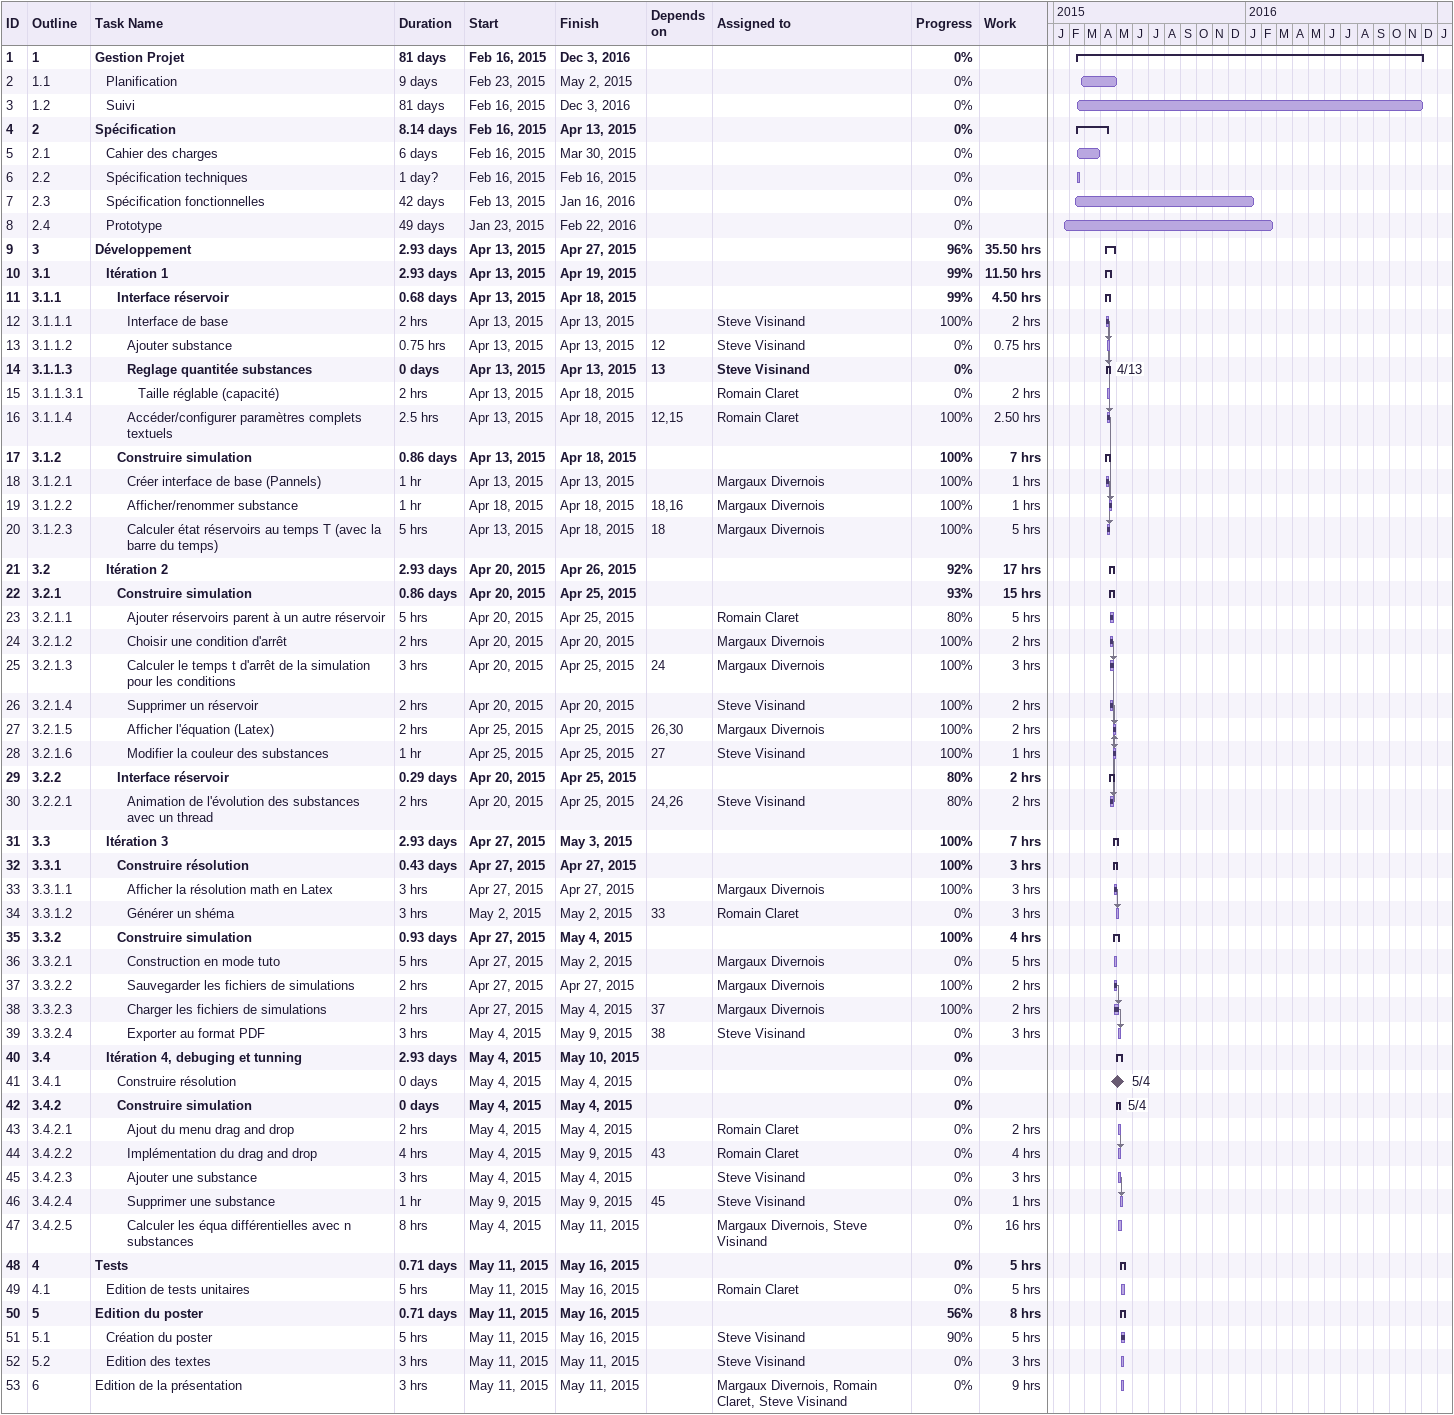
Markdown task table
| ID | WBS | Task | Duration | Start | Finish | Predecessors | Resources | % complete | Work (h) |
|---|---|---|---|---|---|---|---|---|---|
| 1 | 1 | **Gestion Projet** | 81d | 2015-02-16 | 2016-12-03 |  |  | 0 |  |
| 2 | 1.1 | Planification | 9d | 2015-02-23 | 2015-05-02 |  |  | 0 |  |
| 3 | 1.2 | Suivi | 81d | 2015-02-16 | 2016-12-03 |  |  | 0 |  |
| 4 | 2 | **Spécification** | 8.14d | 2015-02-16 | 2015-04-13 |  |  | 0 |  |
| 5 | 2.1 | Cahier des charges | 6d | 2015-02-16 | 2015-03-30 |  |  | 0 |  |
| 6 | 2.2 | Spécification techniques | 1d? | 2015-02-16 | 2015-02-16 |  |  | 0 |  |
| 7 | 2.3 | Spécification fonctionnelles | 42d | 2015-02-13 | 2016-01-16 |  |  | 0 |  |
| 8 | 2.4 | Prototype | 49d | 2015-01-23 | 2016-02-22 |  |  | 0 |  |
| 9 | 3 | **Développement** | 2.93d | 2015-04-13 | 2015-04-27 |  |  | 96 | 35.50 |
| 10 | 3.1 | **Itération 1** | 2.93d | 2015-04-13 | 2015-04-19 |  |  | 99 | 11.50 |
| 11 | 3.1.1 | **Interface réservoir** | 0.68d | 2015-04-13 | 2015-04-18 |  |  | 99 | 4.50 |
| 12 | 3.1.1.1 | Interface de base | 2h | 2015-04-13 | 2015-04-13 |  | Steve Visinand | 100 | 2 |
| 13 | 3.1.1.2 | Ajouter substance | 0.75h | 2015-04-13 | 2015-04-13 | 12 | Steve Visinand | 0 | 0.75 |
| 14 | 3.1.1.3 | **Reglage quantitée substances** | 0d | 2015-04-13 | 2015-04-13 | 13 | Steve Visinand | 0 |  |
| 15 | 3.1.1.3.1 | Taille réglable (capacité) | 2h | 2015-04-13 | 2015-04-18 |  | Romain Claret | 0 | 2 |
| 16 | 3.1.1.4 | Accéder/configurer paramètres complets textuels | 2.5h | 2015-04-13 | 2015-04-18 | 12, 15 | Romain Claret | 100 | 2.50 |
| 17 | 3.1.2 | **Construire simulation** | 0.86d | 2015-04-13 | 2015-04-18 |  |  | 100 | 7 |
| 18 | 3.1.2.1 | Créer interface de base (Pannels) | 1h | 2015-04-13 | 2015-04-13 |  | Margaux Divernois | 100 | 1 |
| 19 | 3.1.2.2 | Afficher/renommer substance | 1h | 2015-04-18 | 2015-04-18 | 18, 16 | Margaux Divernois | 100 | 1 |
| 20 | 3.1.2.3 | Calculer état réservoirs au temps T (avec la barre du temps) | 5h | 2015-04-13 | 2015-04-18 | 18 | Margaux Divernois | 100 | 5 |
| 21 | 3.2 | **Itération 2** | 2.93d | 2015-04-20 | 2015-04-26 |  |  | 92 | 17 |
| 22 | 3.2.1 | **Construire simulation** | 0.86d | 2015-04-20 | 2015-04-25 |  |  | 93 | 15 |
| 23 | 3.2.1.1 | Ajouter réservoirs parent à un autre réservoir | 5h | 2015-04-20 | 2015-04-25 |  | Romain Claret | 80 | 5 |
| 24 | 3.2.1.2 | Choisir une condition d'arrêt | 2h | 2015-04-20 | 2015-04-20 |  | Margaux Divernois | 100 | 2 |
| 25 | 3.2.1.3 | Calculer le temps t d'arrêt de la simulation pour les conditions | 3h | 2015-04-20 | 2015-04-25 | 24 | Margaux Divernois | 100 | 3 |
| 26 | 3.2.1.4 | Supprimer un réservoir | 2h | 2015-04-20 | 2015-04-20 |  | Steve Visinand | 100 | 2 |
| 27 | 3.2.1.5 | Afficher l'équation (Latex) | 2h | 2015-04-25 | 2015-04-25 | 26, 30 | Margaux Divernois | 100 | 2 |
| 28 | 3.2.1.6 | Modifier la couleur des substances | 1h | 2015-04-25 | 2015-04-25 | 27 | Steve Visinand | 100 | 1 |
| 29 | 3.2.2 | **Interface réservoir** | 0.29d | 2015-04-20 | 2015-04-25 |  |  | 80 | 2 |
| 30 | 3.2.2.1 | Animation de l'évolution des substances avec un thread | 2h | 2015-04-20 | 2015-04-25 | 24, 26 | Steve Visinand | 80 | 2 |
| 31 | 3.3 | **Itération 3** | 2.93d | 2015-04-27 | 2015-05-03 |  |  | 100 | 7 |
| 32 | 3.3.1 | **Construire résolution** | 0.43d | 2015-04-27 | 2015-04-27 |  |  | 100 | 3 |
| 33 | 3.3.1.1 | Afficher la résolution math en Latex | 3h | 2015-04-27 | 2015-04-27 |  | Margaux Divernois | 100 | 3 |
| 34 | 3.3.1.2 | Générer un shéma | 3h | 2015-05-02 | 2015-05-02 | 33 | Romain Claret | 0 | 3 |
| 35 | 3.3.2 | **Construire simulation** | 0.93d | 2015-04-27 | 2015-05-04 |  |  | 100 | 4 |
| 36 | 3.3.2.1 | Construction en mode tuto | 5h | 2015-04-27 | 2015-05-02 |  | Margaux Divernois | 0 | 5 |
| 37 | 3.3.2.2 | Sauvegarder les fichiers de simulations | 2h | 2015-04-27 | 2015-04-27 |  | Margaux Divernois | 100 | 2 |
| 38 | 3.3.2.3 | Charger les fichiers de simulations | 2h | 2015-04-27 | 2015-05-04 | 37 | Margaux Divernois | 100 | 2 |
| 39 | 3.3.2.4 | Exporter au format PDF | 3h | 2015-05-04 | 2015-05-09 | 38 | Steve Visinand | 0 | 3 |
| 40 | 3.4 | **Itération 4, debuging et tunning** | 2.93d | 2015-05-04 | 2015-05-10 |  |  | 0 |  |
| 41 | 3.4.1 | Construire résolution | 0d | 2015-05-04 | 2015-05-04 |  |  | 0 |  |
| 42 | 3.4.2 | **Construire simulation** | 0d | 2015-05-04 | 2015-05-04 |  |  | 0 |  |
| 43 | 3.4.2.1 | Ajout du menu drag and drop | 2h | 2015-05-04 | 2015-05-04 |  | Romain Claret | 0 | 2 |
| 44 | 3.4.2.2 | Implémentation du drag and drop | 4h | 2015-05-04 | 2015-05-09 | 43 | Romain Claret | 0 | 4 |
| 45 | 3.4.2.3 | Ajouter une substance | 3h | 2015-05-04 | 2015-05-04 |  | Steve Visinand | 0 | 3 |
| 46 | 3.4.2.4 | Supprimer une substance | 1h | 2015-05-09 | 2015-05-09 | 45 | Steve Visinand | 0 | 1 |
| 47 | 3.4.2.5 | Calculer les équa différentielles avec n substances | 8h | 2015-05-04 | 2015-05-11 |  | Margaux Divernois, Steve Visinand | 0 | 16 |
| 48 | 4 | **Tests** | 0.71d | 2015-05-11 | 2015-05-16 |  |  | 0 | 5 |
| 49 | 4.1 | Edition de tests unitaires | 5h | 2015-05-11 | 2015-05-16 |  | Romain Claret | 0 | 5 |
| 50 | 5 | **Edition du poster** | 0.71d | 2015-05-11 | 2015-05-16 |  |  | 56 | 8 |
| 51 | 5.1 | Création du poster | 5h | 2015-05-11 | 2015-05-16 |  | Steve Visinand | 90 | 5 |
| 52 | 5.2 | Edition des textes | 3h | 2015-05-11 | 2015-05-11 |  | Steve Visinand | 0 | 3 |
| 53 | 6 | Edition de la présentation | 3h | 2015-05-11 | 2015-05-11 |  | Margaux Divernois, Romain Claret, Steve Visinand | 0 | 9 |
